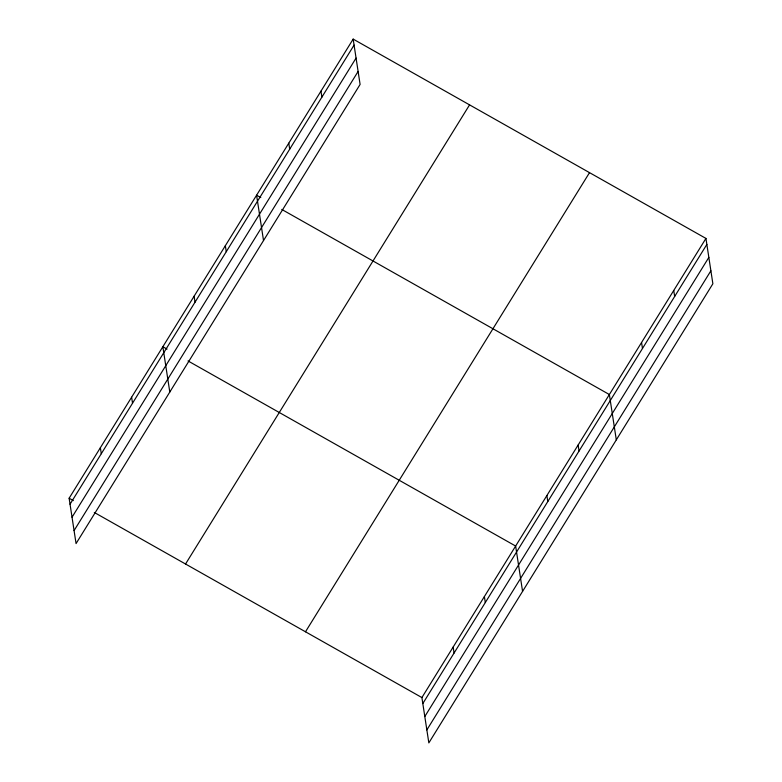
<?xml version="1.0" encoding="UTF-8"?>
<svg xmlns="http://www.w3.org/2000/svg" width="782" height="782" viewBox="0 0 782 782"><rect width="100%" height="100%" fill="white"/><g stroke="black" fill="none" stroke-linecap="round" stroke-linejoin="round"><path stroke-width="1.17" d="M353.161 39.1L360.101 84.436L76.059 543.578L69.129 498.232L353.161 39.1L705.941 238.422L712.871 283.768L428.839 742.9L421.899 697.564L705.941 238.422M70.038 504.234L354.08 45.092M72.032 517.215L356.064 58.083M74.075 530.597L358.107 71.455M185.539 564.018L469.571 104.876M305.488 631.788L589.52 172.646M422.818 703.556L706.86 244.424M424.812 716.537L708.844 257.405M426.855 729.919L710.887 270.777M260.787 197.572L256.584 195.207L263.524 240.543M281.755 209.429L609.364 394.529L616.304 439.865M167.055 349.095L162.851 346.719L169.792 392.056M188.032 360.942L515.631 546.041L522.572 591.388M69.129 498.232L73.322 500.607M94.299 512.454L421.899 697.564M673.752 290.464L674.661 296.456M641.553 342.496L642.472 348.489M578.123 445.036L579.042 451.028M546.882 495.544L547.791 501.536M484.39 596.549L485.309 602.551M453.149 647.056L454.068 653.048M320.972 91.132L321.891 97.134M288.783 143.174L289.692 149.167M225.343 245.714L226.262 251.706M194.102 296.212L195.021 302.214M131.611 397.227L132.529 403.219M100.37 447.734L101.289 453.726"/></g></svg>
